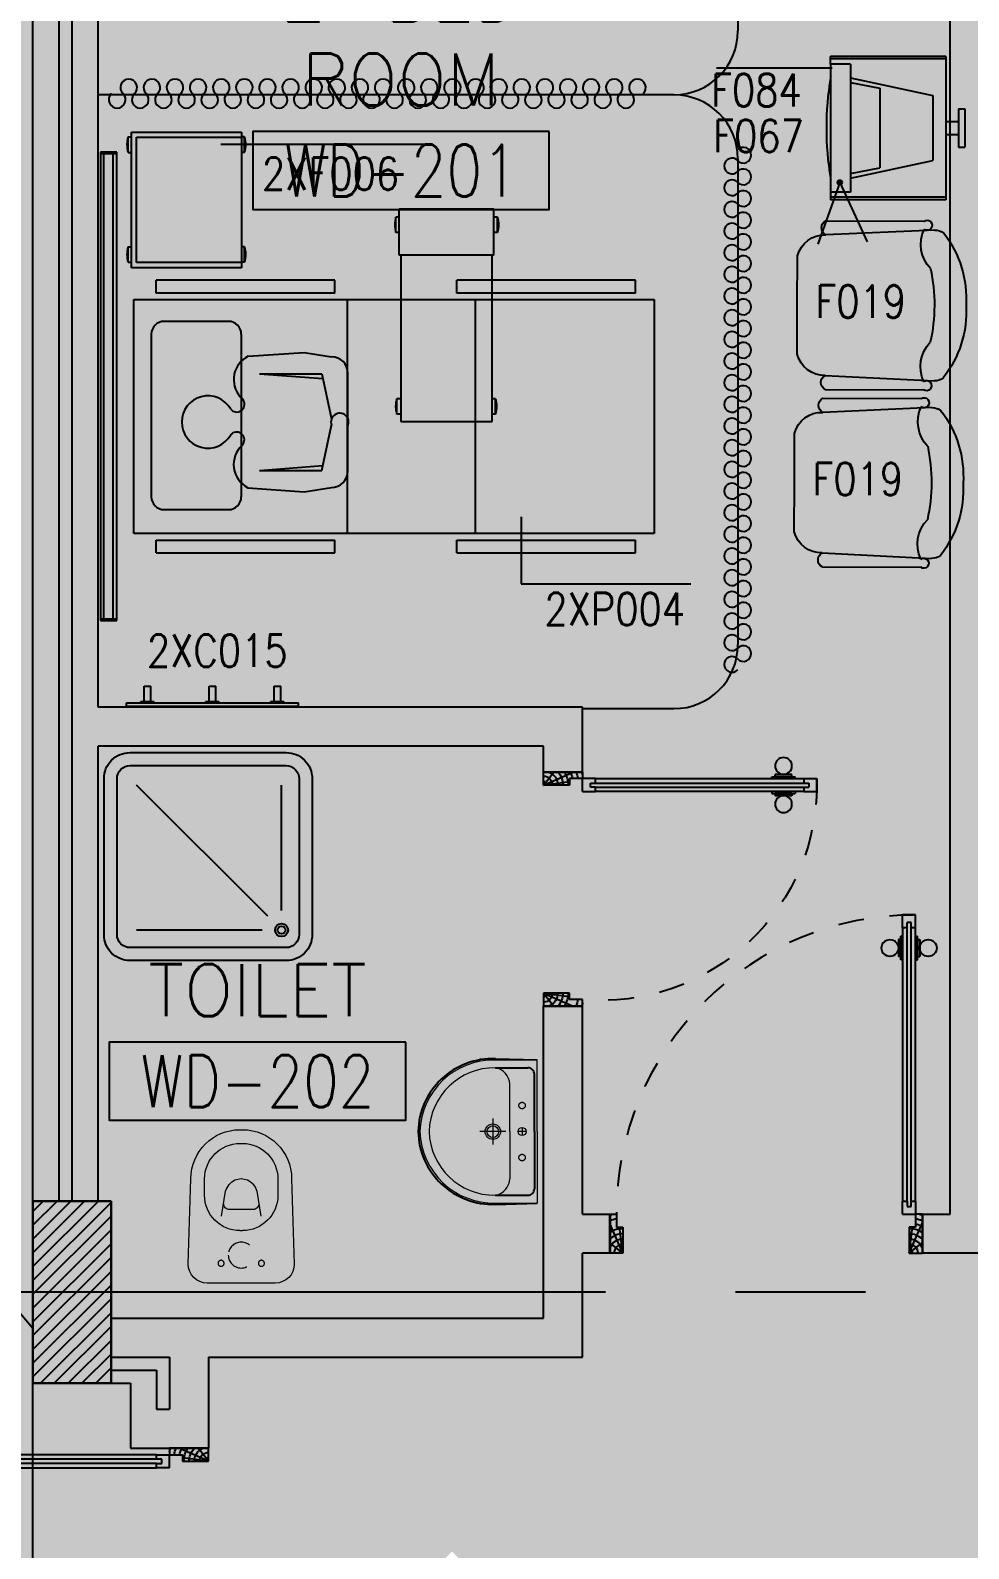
# Model space of a CAD drawing. Extents: x 88852.7 to 88945.7, y 39921.6 to 40001.1.
# Drawn here: x 88902.8 to 88906.41, y 39979.11 to 39984.95 of the extents above; entities that cross this region are included whole.
import ezdxf
from ezdxf.enums import TextEntityAlignment as Align

# ---------------------------------------------------------------- set-up
doc = ezdxf.new("R2010")
doc.units = 0
doc.header["$MEASUREMENT"] = 0
for name, pattern in [('CENTERX2', [4, 2.5, -0.5, 0.5, -0.5]), ('DASHED', [0.75, 0.5, -0.25]), ('HIDDEN', [0.375, 0.25, -0.125]), ('HIDDEN2', [0.1875, 0.125, -0.0625])]:
    doc.linetypes.add(name, pattern=pattern)
for name, color, linetype in [('A-TEXT', 7, 'CONTINUOUS'), ('AXES', 11, 'CENTERX2'), ('COL', 2, 'CONTINUOUS'), ('DOOR', 7, 'CONTINUOUS'), ('FIX', 3, 'CONTINUOUS'), ('HAT', 8, 'CONTINUOUS'), ('HIDDEN', 9, 'HIDDEN2'), ('INSUL', 4, 'CONTINUOUS'), ('MEDICAL', 4, 'CONTINUOUS'), ('NON-MEDICAL', 4, 'CONTINUOUS'), ('RM-BOX', 4, 'CONTINUOUS'), ('RM-NAME', 2, 'CONTINUOUS'), ('RM-NO', 2, 'CONTINUOUS'), ('SHAFT', 4, 'CONTINUOUS'), ('WALL', 4, 'CONTINUOUS')]:
    doc.layers.add(name, color=color, linetype=linetype)
doc.styles.add('ROMANS', font='ROMANS.shx', dxfattribs={"width": 0.6})
doc.dimstyles.new('DIM-OUT', dxfattribs={"dimscale": 0, "dimtxt": 0.24, "dimasz": 0.08, "dimexe": 0.02, "dimexo": 0.02, "dimgap": 0.05, "dimtad": 1, "dimdec": 0, "dimlfac": 1000, "dimzin": 0, "dimdsep": 46, "dimtxsty": 'ROMANS', "dimblk1": 'ARCHTICK', "dimblk2": 'ARCHTICK', "dimsah": 1, "dimcen": 0.01, "dimdle": 0.08, "dimclrd": 4, "dimclre": 4, "dimclrt": 2, "dimadec": 0, "dimazin": 0, "dimtp": 2, "dimtm": 2, "dimtfac": 0.114286, "dimtdec": 0, "dimtix": 1, "dimtmove": 2, "dimatfit": 3, "dimldrblk": 'ARCHTICK', "dimfxl": 0, "dimtolj": 1, "dimtzin": 0, "dimarcsym": 0})

# ---------------------------------------------------------------- blocks, each defined once
blk = doc.blocks.new('LAV1')
at = {"layer": 'FIX', "linetype": 'DASHED', "lineweight": 20, "ltscale": 0.05}
for p, q in [((-0.5, 170), (-0.5, 270)), ((-0.5, 170), (-0.5, 270)), ((49.5, 220), (-50.5, 220))]:
    blk.add_line(p, q, dxfattribs=at)
at = {"layer": 'FIX', "linetype": 'ByBlock', "ltscale": 0.3}
for p, q in [((-280, 210), (-275, 50)), ((-245, 210), (-245, 85)), ((245, 210), (245, 85)), ((280, 210), (275, 50)), ((0, 60), (-220.2, 60)), ((0, 60), (220.2, 60))]:
    blk.add_line(p, q, dxfattribs=at)
at = {"layer": 'FIX', "linetype": 'Continuous', "lineweight": 20}
for p, q in [((-275, 210), (-275, 50)), ((275, 210), (275, 50)), ((0, 155), (-181.4, 155)), ((0, 155), (181.4, 155)), ((0, 50), (-275, 50)), ((0, 50), (-252.5, 50)), ((0, 50), (275, 50)), ((0, 50), (252.5, 50))]:
    blk.add_line(p, q, dxfattribs=at)
at = {"layer": 'FIX', "lineweight": 20}
for p, q in [((0, 92), (0, 123)), ((15.6, 107.5), (-15.5, 107.5))]:
    blk.add_line(p, q, dxfattribs=at)
for centre, radius in [((-0.5, 220), 29.5), ((-0.5, 220), 22.5), ((0, 107.5), 15.5)]:
    blk.add_circle(centre, radius, dxfattribs=at)
at = {"layer": 'FIX', "linetype": 'HIDDEN', "lineweight": 20, "ltscale": 0.05}
for centre in [(-100, 107.5), (100, 107.5)]:
    blk.add_circle(centre, 12.4, dxfattribs=at)
at = {"layer": 'FIX', "linetype": 'ByBlock', "ltscale": 0.3}
for centre, radius, start, end in [((6.9, 220), 287, 91.37765, 182.00641), ((-6.9, 220), 287, 357.99359, 88.62235), ((-220.1, 84.9), 24.9, 179.70214, 269.94861), ((220.1, 84.9), 24.9, 270.05139, 0.29786)]:
    blk.add_arc(centre, radius, start, end, dxfattribs=at)
at = {"layer": 'FIX', "linetype": 'Continuous', "lineweight": 20}
for centre, radius, start, end in [((8.4, 216.7), 283.4, 91.6988, 181.35097), ((-8.4, 216.7), 283.4, 358.64903, 88.3012), ((7.6, 212.5), 252.7, 91.73281, 180.48842), ((-7.6, 212.5), 252.7, 359.51158, 88.26719), ((-179.2, 221.8), 66.9, 190.20056, 268.07863), ((179.2, 221.8), 66.9, 271.92137, 349.79944)]:
    blk.add_arc(centre, radius, start, end, dxfattribs=at)
blk = doc.blocks.new('WC1')
at = {"layer": 'FIX', "lineweight": 20}
for p, q in [((-210, 203.8), (-538, 193.8)), ((-475, 140.8), (-538, 140.8)), ((-137, 0), (-137, 130.8)), ((-394.8, 75.7), (-490.4, 60.1)), ((-727, 4.8), (-727, -4.8)), ((-674, 4.8), (-674, -4.8)), ((-533.7, 24.2), (-539.5, 0)), ((-539.5, 0), (-533.7, -24.2)), ((-339, 4.8), (-339, -4.8)), ((-137, -130.8), (-137, 0)), ((-490.4, -60.1), (-394.8, -75.7)), ((-538, -140.8), (-475, -140.8)), ((-538, -193.8), (-210, -203.8)), ((-213.2, -203.8), (-210, -203.8))]:
    blk.add_line(p, q, dxfattribs=at)
at = {"layer": 'FIX', "linetype": 'Continuous', "lineweight": 20}
blk.add_line((-420.1, -47.3), (-420.4, 44.6), dxfattribs=at)
at = {"layer": 'FIX', "linetype": 'HIDDEN', "lineweight": 20, "ltscale": 0.05}
for centre in [(-213.2, 77.5), (-213.2, -77.5)]:
    blk.add_circle(centre, 11.6, dxfattribs=at)
at = {"layer": 'FIX', "linetype": 'HIDDEN2', "lineweight": 20, "ltscale": 0.3}
blk.add_circle((-245, 0), 49.8, dxfattribs=at)
at = {"layer": 'FIX', "lineweight": 20}
for centre, radius, start, end in [((-538, 4.8), 189, 90, 180), ((-210, 130.8), 73, 360, 90), ((-538, 4.8), 136, 90, 180), ((-475, 4.8), 136, 360, 90), ((-464.4, -17.6), 82, 108.49595, 128.92417), ((-473, -6.9), 68.2, 128.92417, 152.84682), ((-538, -4.8), 189, 180, 270), ((-538, -4.8), 136, 180, 270), ((-473, 6.9), 68.2, 207.15318, 231.07583), ((-464.4, 17.6), 82, 231.07583, 251.50405), ((-475, -4.8), 136, 270, 0), ((-210, -130.8), 73, 270, 0)]:
    blk.add_arc(centre, radius, start, end, dxfattribs=at)
at = {"layer": 'FIX', "linetype": 'Continuous', "lineweight": 20}
for centre, start, end in [((-442.7, 45.5), 357.66621, 91.61215), ((-442.4, -45.6), 268.38785, 2.33379)]:
    blk.add_arc(centre, 22.3, start, end, dxfattribs=at)
blk = doc.blocks.new('SHR1')
at = {"layer": 'FIX'}
for p, q in [((-195.7, 195.7), (-700, 700)), ((-142.7, 217.7), (-142.7, 700)), ((-217.7, 142.7), (-700, 142.7))]:
    blk.add_line(p, q, dxfattribs=at)
for points in [[(-825, 125), (-825, 725, -0.414214), (-725, 825), (-125, 825, -0.414214), (-25, 725), (-25, 125, -0.414214), (-125, 25), (-725, 25, -0.414214)], [(-775, 125), (-775, 725, -0.414214), (-725, 775), (-125, 775, -0.414214), (-75, 725), (-75, 125, -0.414214), (-125, 75), (-725, 75, -0.414214)]]:
    blk.add_lwpolyline(points, format="xyb", close=True, dxfattribs=at)
for radius in [25, 15]:
    blk.add_circle((-142.7, 142.7), radius, dxfattribs=at)
blk = doc.blocks.new('A$C1DFA4FE8')
at = {"layer": 'DOOR', "color": 0, "linetype": 'ByBlock'}
for p, q in [((950.4, 1655.9), (800.4, 1655.9)), ((800.4, 1655.9), (800.4, 1630.9)), ((950.4, 1605.9), (950.4, 1655.9)), ((0.4, 1630.9), (0.4, 1580.9)), ((0.4, 1580.9), (0.4, 1630.9)), ((50.4, 1630.9), (0.4, 1630.9)), ((50.4, 1580.9), (0.4, 1580.9)), ((30.4, 1613.9), (30.4, 1597.9)), ((50.4, 1613.9), (30.4, 1613.9)), ((50.4, 1597.9), (30.4, 1597.9)), ((50.4, 1630.9), (50.4, 1613.9)), ((50.4, 1597.9), (50.4, 1580.9)), ((750.4, 1613.9), (750.4, 1630.9)), ((750.4, 1630.9), (800.4, 1630.9)), ((770.4, 1613.9), (750.4, 1613.9)), ((750.4, 1580.9), (750.4, 1597.9)), ((750.4, 1597.9), (770.4, 1597.9)), ((800.4, 1580.9), (750.4, 1580.9)), ((770.4, 1597.9), (770.4, 1613.9)), ((800.4, 1580.9), (800.4, 1630.9)), ((800.4, 1630.9), (850.4, 1630.9)), ((850.4, 1630.9), (850.4, 1605.9)), ((850.4, 1605.9), (950.4, 1605.9)), ((0.4, 80.9), (0.4, 130.9)), ((0.4, 130.9), (0.4, 80.9)), ((50.4, 130.9), (0.4, 130.9)), ((50.4, 113.9), (50.4, 130.9)), ((82.8, 130.9), (82.8, 138.1)), ((172.8, 138.1), (82.8, 138.1)), ((95.4, 138.1), (95.4, 147.1)), ((95.4, 147.1), (160.2, 147.1)), ((95.4, 138.1), (160.2, 138.1)), ((160.2, 138.1), (160.2, 147.1)), ((172.8, 130.9), (172.8, 138.1)), ((750.4, 130.9), (750.4, 113.9)), ((800.4, 130.9), (750.4, 130.9)), ((800.4, 130.9), (800.4, 80.9)), ((50.4, 80.9), (0.4, 80.9)), ((30.4, 97.9), (30.4, 113.9)), ((50.4, 113.9), (30.4, 113.9)), ((50.4, 97.9), (30.4, 97.9)), ((50.4, 80.9), (50.4, 97.9)), ((82.8, 80.9), (82.8, 73.7)), ((172.8, 73.7), (82.8, 73.7)), ((95.4, 73.7), (95.4, 64.7)), ((95.4, 73.7), (160.2, 73.7)), ((95.4, 64.7), (160.2, 64.7)), ((160.2, 73.7), (160.2, 64.7)), ((172.8, 80.9), (172.8, 73.7)), ((750.4, 113.9), (770.4, 113.9)), ((750.4, 97.9), (750.4, 80.9)), ((770.4, 97.9), (750.4, 97.9)), ((750.4, 80.9), (800.4, 80.9)), ((770.4, 113.9), (770.4, 97.9)), ((800.4, 55.9), (800.4, 80.9)), ((800.4, 80.9), (850.4, 80.9)), ((850.4, 105.9), (950.4, 105.9)), ((850.4, 80.9), (850.4, 105.9)), ((950.4, 105.9), (950.4, 55.9)), ((950.4, 55.9), (800.4, 55.9))]:
    blk.add_line(p, q, dxfattribs=at)
at = {"layer": 'DOOR', "color": 9, "linetype": 'ByBlock'}
for p, q in [((950.4, 1605.9), (836.7, 1655.9)), ((950.4, 1605.9), (910.3, 1655.9)), ((950.4, 1605.9), (850.4, 1619.3)), ((950.4, 105.9), (836.7, 55.9)), ((950.4, 105.9), (850.4, 92.6)), ((950.4, 105.9), (910.3, 55.9))]:
    blk.add_line(p, q, dxfattribs=at)
at = {"layer": 'DOOR', "linetype": 'ByBlock'}
for p, q in [((750.4, 1630.9), (50.4, 1630.9)), ((750.4, 1613.9), (50.4, 1613.9)), ((750.4, 1597.9), (50.4, 1597.9)), ((50.4, 1580.9), (750.4, 1580.9)), ((50.4, 130.9), (750.4, 130.9)), ((750.4, 113.9), (50.4, 113.9)), ((750.4, 97.9), (50.4, 97.9)), ((750.4, 80.9), (50.4, 80.9))]:
    blk.add_line(p, q, dxfattribs=at)
at = {"layer": 'DOOR', "color": 0, "linetype": 'ByBlock'}
for centre in [(127.8, 179.5), (127.8, 32.4)]:
    blk.add_circle(centre, 32.4, dxfattribs=at)
at = {"layer": 'DOOR', "color": 9, "linetype": 'ByBlock'}
for centre, radius, start, end in [((950.4, 1605.9), 154.4, 161.10529, 166.28577), ((950.4, 1605.9), 134.4, 158.15985, 169.28002), ((950.4, 1605.9), 114.4, 154.08384, 167.37743), ((950.4, 1605.9), 94.4, 148.01819, 180), ((950.4, 1605.9), 74.4, 137.77643, 180), ((950.4, 1605.9), 54.4, 113.20738, 180), ((950.4, 1605.9), 34.4, 90, 180), ((950.4, 1605.9), 14.4, 90, 180), ((950.4, 105.9), 154.4, 193.71423, 198.89471), ((950.4, 105.9), 134.4, 190.71998, 201.84015), ((950.4, 105.9), 114.4, 192.62257, 205.91616), ((950.4, 105.9), 94.4, 180, 211.98181), ((950.4, 105.9), 74.4, 180, 222.22357), ((950.4, 105.9), 54.4, 180, 246.79262), ((950.4, 105.9), 34.4, 180, 270), ((950.4, 105.9), 14.4, 180, 270)]:
    blk.add_arc(centre, radius, start, end, dxfattribs=at)
at = {"layer": 'DOOR', "linetype": 'HIDDEN', "ltscale": 0.5}
for centre, start, end in [((751.6, 1605.9), 178.09382, 273.72494), ((751.6, 105.9), 86.27506, 181.90618)]:
    blk.add_arc(centre, 751.6, start, end, dxfattribs=at)
blk = doc.blocks.new('RM1')
at = {"layer": 'RM-BOX'}
blk.add_lwpolyline([(569.9, -200), (-569.9, -200), (-569.9, -500), (569.9, -500)], close=True, dxfattribs=at)
at = {"layer": 'RM-NAME', "style": 'ROMANS'}
for tag, p in [('ROOMNAME1', (0, 323.8)), ('ROOMNAME2', (0, 0))]:
    blk.add_attdef(tag, text='', height=200, dxfattribs=at).set_placement(p, align=Align.MIDDLE)
at = {"layer": 'RM-NO', "style": 'ROMANS', "width": 0.8}
blk.add_attdef('ROOMNO', text='', height=200, dxfattribs=at).set_placement((0, -350), align=Align.MIDDLE)
blk = doc.blocks.new('DOOR100')
at = {"layer": 'DOOR', "color": 0, "linetype": 'ByBlock'}
for p, q in [((-76.1, 1251.1), (-76.1, 1301.1)), ((-76.1, 1301.1), (-26.1, 1301.1)), ((-26.1, 1301.1), (-76.1, 1301.1)), ((-26.1, 1251.1), (-26.1, 1301.1)), ((-59.1, 1251.1), (-76.1, 1251.1)), ((-59.1, 1251.1), (-59.1, 1271.1)), ((-43.1, 1271.1), (-59.1, 1271.1)), ((-43.1, 1251.1), (-43.1, 1271.1)), ((-26.1, 1251.1), (-43.1, 1251.1)), ((-92.3, 1206.1), (-92.3, 1141.3)), ((-83.3, 1206.1), (-92.3, 1206.1)), ((-83.3, 1128.7), (-83.3, 1218.7)), ((-76.1, 1218.7), (-83.3, 1218.7)), ((-83.3, 1206.1), (-83.3, 1141.3)), ((-26.1, 1218.7), (-18.9, 1218.7)), ((-18.9, 1128.7), (-18.9, 1218.7)), ((-18.9, 1206.1), (-18.9, 1141.3)), ((-18.9, 1206.1), (-9.9, 1206.1)), ((-9.9, 1206.1), (-9.9, 1141.3)), ((-83.3, 1141.3), (-92.3, 1141.3)), ((-76.1, 1128.7), (-83.3, 1128.7)), ((-26.1, 1128.7), (-18.9, 1128.7)), ((-18.9, 1141.3), (-9.9, 1141.3)), ((-76.1, 200), (-59.1, 200)), ((-76.1, 150), (-76.1, 200)), ((-59.1, 200), (-59.1, 180)), ((-59.1, 180), (-43.1, 180)), ((-43.1, 200), (-26.1, 200)), ((-43.1, 180), (-43.1, 200)), ((-26.1, 200), (-26.1, 150)), ((-1201.1, 0), (-1201.1, 150)), ((-1201.1, 150), (-1176.1, 150)), ((-1201.1, 150), (-1201.1, 0)), ((-1176.1, 150), (-1176.1, 100)), ((-76.1, 150), (-26.1, 150)), ((-1.1, 150), (-26.1, 150)), ((-26.1, 150), (-26.1, 100)), ((-1.1, 150), (-1.1, 0)), ((-1176.1, 100), (-1151.1, 100)), ((-1151.1, 100), (-1151.1, 0)), ((-51.1, 100), (-51.1, 0)), ((-26.1, 100), (-51.1, 100)), ((-1151.1, 0), (-1201.1, 0)), ((-51.1, 0), (-1.1, 0))]:
    blk.add_line(p, q, dxfattribs=at)
at = {"layer": 'DOOR', "linetype": 'ByBlock'}
for p, q in [((-76.1, 1251.1), (-76.1, 200)), ((-59.1, 200), (-59.1, 1251.1)), ((-43.1, 200), (-43.1, 1251.1)), ((-26.1, 200), (-26.1, 1251.1))]:
    blk.add_line(p, q, dxfattribs=at)
at = {"layer": 'DOOR', "color": 9, "linetype": 'ByBlock'}
for p, q in [((-1151.1, 0), (-1201.1, 113.7)), ((-1151.1, 0), (-1164.4, 100)), ((-51.1, 0), (-1.1, 113.7)), ((-51.1, 0), (-37.7, 100)), ((-1151.1, 0), (-1201.1, 40.1)), ((-51.1, 0), (-1.1, 40.1))]:
    blk.add_line(p, q, dxfattribs=at)
at = {"layer": 'DOOR', "color": 0, "linetype": 'ByBlock'}
for centre in [(-124.6, 1173.7), (22.5, 1173.7)]:
    blk.add_circle(centre, 32.4, dxfattribs=at)
at = {"layer": 'DOOR', "linetype": 'HIDDEN', "ltscale": 0.5}
blk.add_arc((-26.8, 151.9), 1149.2, 89.96096, 180.09315, dxfattribs=at)
at = {"layer": 'DOOR', "color": 9, "linetype": 'ByBlock'}
for centre, radius, start, end in [((-1151.1, 0), 154.4, 103.71423, 108.89471), ((-1151.1, 0), 134.4, 100.71998, 111.84015), ((-51.1, 0), 134.4, 68.15985, 79.28002), ((-51.1, 0), 154.4, 71.10529, 76.28577), ((-1151.1, 0), 94.4, 90, 121.98181), ((-1151.1, 0), 74.4, 90, 132.22357), ((-51.1, 0), 94.4, 58.01819, 90), ((-51.1, 0), 74.4, 47.77643, 90), ((-51.1, 0), 114.4, 64.08384, 77.37743), ((-1151.1, 0), 54.4, 90, 156.79262), ((-1151.1, 0), 34.4, 90, 180), ((-1151.1, 0), 14.4, 90, 180), ((-51.1, 0), 54.4, 23.20738, 90), ((-51.1, 0), 34.4, 0, 90), ((-51.1, 0), 14.4, 0, 90)]:
    blk.add_arc(centre, radius, start, end, dxfattribs=at)
blk = doc.blocks.new('DOOR90')
at = {"layer": 'DOOR', "linetype": 'ByBlock'}
for p, q in [((0, 0), (-150, 0)), ((-200, -25), (-1000, -25)), ((-200, -42), (-1000, -42)), ((-200, -58), (-1000, -58)), ((-1000, -75), (-200, -75))]:
    blk.add_line(p, q, dxfattribs=at)
at = {"layer": 'DOOR', "color": 0, "linetype": 'ByBlock'}
for p, q in [((-150, 0), (-150, -25)), ((-150, 0), (0, 0)), ((0, -50), (0, 0)), ((-1050, -25), (-1050, -75)), ((-1050, -75), (-1050, -25)), ((-1000, -25), (-1050, -25)), ((-1020, -42), (-1020, -58)), ((-1000, -42), (-1020, -42)), ((-1000, -58), (-1020, -58)), ((-1000, -25), (-1000, -42)), ((-1000, -58), (-1000, -75)), ((-967.6, -25), (-967.6, -17.8)), ((-877.6, -17.8), (-967.6, -17.8)), ((-955, -17.8), (-955, -8.8)), ((-955, -8.8), (-890.2, -8.8)), ((-955, -17.8), (-890.2, -17.8)), ((-890.2, -17.8), (-890.2, -8.8)), ((-877.6, -25), (-877.6, -17.8)), ((-200, -42), (-200, -25)), ((-200, -25), (-150, -25)), ((-180, -42), (-200, -42)), ((-200, -75), (-200, -58)), ((-200, -58), (-180, -58)), ((-180, -58), (-180, -42)), ((-150, -75), (-150, -25)), ((-150, -25), (-100, -25)), ((-100, -25), (-100, -50)), ((-100, -50), (0, -50)), ((-1000, -75), (-1050, -75)), ((-967.6, -75), (-967.6, -82.2)), ((-877.6, -82.2), (-967.6, -82.2)), ((-955, -82.2), (-955, -91.2)), ((-955, -82.2), (-890.2, -82.2)), ((-955, -91.2), (-890.2, -91.2)), ((-890.2, -82.2), (-890.2, -91.2)), ((-877.6, -75), (-877.6, -82.2)), ((-150, -75), (-200, -75)), ((-150, -900), (-150, -875)), ((-150, -875), (-100, -875)), ((-100, -850), (0, -850)), ((-100, -875), (-100, -850)), ((0, -850), (0, -900)), ((0, -900), (-150, -900)), ((-150, -900), (0, -900))]:
    blk.add_line(p, q, dxfattribs=at)
at = {"layer": 'DOOR', "color": 9, "linetype": 'ByBlock'}
for p, q in [((0, -50), (-113.7, 0)), ((0, -50), (-40.1, 0)), ((0, -50), (-100, -36.6)), ((0, -850), (-113.7, -900)), ((0, -850), (-100, -863.4)), ((0, -850), (-40.1, -900))]:
    blk.add_line(p, q, dxfattribs=at)
at = {"layer": 'DOOR', "color": 0, "linetype": 'ByBlock'}
for centre in [(-922.6, 23.5), (-922.6, -123.5)]:
    blk.add_circle(centre, 32.4, dxfattribs=at)
at = {"layer": 'DOOR', "color": 9, "linetype": 'ByBlock'}
for centre, radius, start, end in [((0, -50), 74.4, 137.77643, 180), ((0, -50), 54.4, 113.20738, 180), ((0, -50), 154.4, 161.10529, 166.28577), ((0, -50), 134.4, 158.15985, 169.28002), ((0, -50), 114.4, 154.08384, 167.37743), ((0, -50), 94.4, 148.01819, 180), ((0, -50), 34.4, 90, 180), ((0, -50), 14.4, 90, 180), ((0, -850), 134.4, 190.71998, 201.84015), ((0, -850), 94.4, 180, 211.98181), ((0, -850), 74.4, 180, 222.22357), ((0, -850), 54.4, 180, 246.79262), ((0, -850), 34.4, 180, 270), ((0, -850), 14.4, 180, 270), ((0, -850), 154.4, 193.71423, 198.89471)]:
    blk.add_arc(centre, radius, start, end, dxfattribs=at)
at = {"layer": 'DOOR', "linetype": 'HIDDEN', "ltscale": 0.5}
blk.add_arc((-222.2, -50), 828.2, 178.27012, 275.00304, dxfattribs=at)

msp = doc.modelspace()

# ---------------------------------------------------------------- hatches: boundary and pattern name
at = {"layer": 'HAT'}
h = msp.add_hatch(dxfattribs=at)
h.set_pattern_fill('ANSI31', color=256, scale=0.3, style=0)
h.set_pattern_definition([(45, (88654.254076, 39904.688557), (-0.0265165043, 0.0265165043), [])])
h.paths.add_polyline_path([(88903.1103, 39980.4496), (88902.8103, 39980.4496), (88902.8103, 39980.0996), (88903.1103, 39980.0996)])
h.paths.add_polyline_path([(88903.1103, 39980.0996), (88902.8103, 39980.0996), (88902.8103, 39979.7496), (88903.1103, 39979.7496)])

# ---------------------------------------------------------------- linework, layer by layer
at = {"layer": 'AXES'}
for p, q in [((88902.8103, 39921.6153), (88902.8103, 40000.0779)), ((88945.0103, 39980.0996), (88876.9703, 39980.0996))]:
    msp.add_line(p, q, dxfattribs=at)
at = {"layer": 'COL'}
msp.add_lwpolyline([(88903.1103, 39980.4496), (88903.1103, 39979.7496), (88902.8103, 39979.7496), (88902.8103, 39980.4496)], close=True, dxfattribs=at)
at = {"layer": 'HIDDEN'}
msp.add_line((88902.8103, 39977.5996), (88902.8103, 39979.7496), dxfattribs=at)
at = {"layer": 'INSUL'}
for p, q in [((88902.9103, 39980.4496), (88902.9103, 39987.0496)), ((88902.9603, 39980.4496), (88902.9603, 39987.0496)), ((88903.1103, 39979.8496), (88903.3353, 39979.8496)), ((88903.3353, 39979.8496), (88903.3353, 39979.6496)), ((88903.1103, 39979.7996), (88903.2853, 39979.7996)), ((88903.2853, 39979.7996), (88903.2853, 39979.6496)), ((88903.2853, 39979.6496), (88903.3353, 39979.6496))]:
    msp.add_line(p, q, dxfattribs=at)
at = {"layer": 'MEDICAL'}
for p, q in [((88905.52, 39987.0433), (88905.52, 39984.9496)), ((88905.8758, 39984.822), (88905.8758, 39984.8515)), ((88906.3187, 39984.8515), (88905.8758, 39984.8515)), ((88906.3187, 39984.8417), (88905.8758, 39984.8417)), ((88905.9531, 39984.822), (88905.8758, 39984.822)), ((88905.8758, 39984.822), (88905.8758, 39984.3299)), ((88905.9531, 39984.822), (88905.9531, 39984.3299)), ((88906.3187, 39984.8515), (88906.3187, 39984.3003)), ((88905.9531, 39984.7693), (88906.2695, 39984.7007)), ((88905.9531, 39984.7506), (88906.0657, 39984.7286)), ((88905.274, 39984.7036), (88903.0634, 39984.7036)), ((88906.0657, 39984.7286), (88906.0657, 39984.4232)), ((88906.2695, 39984.7007), (88906.2695, 39984.4511)), ((88906.3679, 39984.6497), (88906.3679, 39984.5021)), ((88906.3679, 39984.6497), (88906.3924, 39984.6497)), ((88906.3924, 39984.6497), (88906.3924, 39984.5021)), ((88906.3187, 39984.6005), (88906.3679, 39984.6005)), ((88903.1763, 39984.4824), (88903.1763, 39984.5415)), ((88903.1763, 39984.5415), (88903.1885, 39984.5415)), ((88903.1885, 39984.0387), (88903.1885, 39984.5603)), ((88903.1885, 39984.5603), (88903.6117, 39984.5603)), ((88903.2081, 39984.0583), (88903.2081, 39984.5406)), ((88903.2081, 39984.5406), (88903.6117, 39984.5406)), ((88903.6117, 39984.5603), (88903.6117, 39984.0387)), ((88903.6238, 39984.5415), (88903.6117, 39984.5415)), ((88903.6238, 39984.4824), (88903.6238, 39984.5415)), ((88906.3187, 39984.5513), (88906.3679, 39984.5513)), ((88903.07, 39984.4829), (88903.07, 39982.6825)), ((88903.133, 39984.4829), (88903.07, 39984.4829)), ((88903.133, 39984.4767), (88903.07, 39984.4767)), ((88903.0815, 39984.4767), (88903.0815, 39982.6887)), ((88903.1184, 39982.6887), (88903.1184, 39984.4767)), ((88903.133, 39982.6825), (88903.133, 39984.4829)), ((88903.1763, 39984.4824), (88903.1885, 39984.4824)), ((88903.6238, 39984.4824), (88903.6117, 39984.4824)), ((88905.52, 39984.4575), (88905.52, 39982.5896)), ((88906.3679, 39984.5021), (88906.3924, 39984.5021)), ((88905.9531, 39984.3826), (88906.2695, 39984.4511)), ((88905.9531, 39984.4012), (88906.0657, 39984.4232)), ((88905.912, 39984.3664), (88905.8272, 39984.1296)), ((88905.912, 39984.3664), (88906.0168, 39984.1377)), ((88905.9531, 39984.3299), (88905.8758, 39984.3299)), ((88905.8758, 39984.3299), (88905.8758, 39984.3003)), ((88906.3187, 39984.3102), (88905.8758, 39984.3102)), ((88906.3187, 39984.3003), (88905.8758, 39984.3003)), ((88904.2174, 39984.2333), (88904.2055, 39984.2333)), ((88904.2055, 39984.1743), (88904.2055, 39984.2333)), ((88904.2174, 39984.0872), (88904.2174, 39984.2643)), ((88904.5816, 39984.2643), (88904.2174, 39984.2643)), ((88904.5816, 39984.0872), (88904.5816, 39984.2643)), ((88904.5958, 39984.2333), (88904.5816, 39984.2333)), ((88904.5958, 39984.1743), (88904.5958, 39984.2333)), ((88904.2174, 39984.1743), (88904.2055, 39984.1743)), ((88904.5958, 39984.1743), (88904.5816, 39984.1743)), ((88903.1763, 39984.1188), (88903.1885, 39984.1188)), ((88903.1763, 39984.0597), (88903.1763, 39984.1188)), ((88903.6238, 39984.1188), (88903.6117, 39984.1188)), ((88903.6238, 39984.0597), (88903.6238, 39984.1188)), ((88903.1763, 39984.0597), (88903.1885, 39984.0597)), ((88903.6117, 39984.0583), (88903.2081, 39984.0583)), ((88903.6238, 39984.0597), (88903.6117, 39984.0597)), ((88904.5816, 39984.0872), (88904.2174, 39984.0872)), ((88904.2236, 39984.0872), (88904.2236, 39983.4474)), ((88904.5754, 39983.4474), (88904.5754, 39984.0872)), ((88903.6117, 39984.0387), (88903.1885, 39984.0387)), ((88903.2842, 39983.9415), (88903.2842, 39983.9907)), ((88903.97, 39983.9907), (88903.2842, 39983.9907)), ((88903.97, 39983.9415), (88903.97, 39983.9907)), ((88904.44, 39983.9415), (88904.44, 39983.9907)), ((88905.1258, 39983.9907), (88904.44, 39983.9907)), ((88905.1258, 39983.9415), (88905.1258, 39983.9907)), ((88903.97, 39983.9415), (88903.2842, 39983.9415)), ((88905.1258, 39983.9415), (88904.44, 39983.9415)), ((88903.1983, 39983.0165), (88903.1983, 39983.9165)), ((88903.1983, 39983.9165), (88905.1983, 39983.9165)), ((88904.0187, 39983.0165), (88904.0187, 39983.9165)), ((88904.5108, 39983.0165), (88904.5108, 39983.9165)), ((88905.1983, 39983.9165), (88905.1983, 39983.0165)), ((88903.5618, 39983.8325), (88903.3144, 39983.8325)), ((88903.2652, 39983.7833), (88903.2652, 39983.158)), ((88903.611, 39983.7833), (88903.611, 39983.158)), ((88904.2236, 39983.5353), (88904.2092, 39983.5353)), ((88904.2092, 39983.4762), (88904.2092, 39983.5353)), ((88904.5883, 39983.5353), (88904.5754, 39983.5353)), ((88904.5883, 39983.4762), (88904.5883, 39983.5353)), ((88904.2236, 39983.4762), (88904.2092, 39983.4762)), ((88904.5883, 39983.4762), (88904.5754, 39983.4762)), ((88904.2236, 39983.4474), (88904.5754, 39983.4474)), ((88903.3144, 39983.1088), (88903.5618, 39983.1088)), ((88905.1983, 39983.0165), (88903.1983, 39983.0165)), ((88903.2842, 39982.9915), (88903.97, 39982.9915)), ((88903.2842, 39982.9422), (88903.2842, 39982.9915)), ((88903.2842, 39982.9422), (88903.97, 39982.9422)), ((88903.97, 39982.9422), (88903.97, 39982.9915)), ((88904.44, 39982.9915), (88905.1258, 39982.9915)), ((88904.44, 39982.9422), (88904.44, 39982.9915)), ((88904.44, 39982.9422), (88905.1258, 39982.9422)), ((88905.1258, 39982.9422), (88905.1258, 39982.9915)), ((88903.07, 39982.6887), (88903.133, 39982.6887)), ((88903.07, 39982.6825), (88903.133, 39982.6825)), ((88904.9259, 39982.3436), (88905.274, 39982.3436))]:
    msp.add_line(p, q, dxfattribs=at)
at = {"layer": 'MEDICAL', "const_width": 0.000738}
for points in [[(88905.8272, 39984.1522, 1), (88905.8272, 39984.1514, 1)], [(88906.0168, 39984.1607, 1), (88906.0168, 39984.1599, 1)]]:
    msp.add_lwpolyline(points, format="xyb", close=True, dxfattribs=at)
at = {"layer": 'MEDICAL'}
for radius in [0.00868, 0.00533]:
    msp.add_circle((88905.9116, 39984.3668), radius, dxfattribs=at)
for centre, radius, start, end in [((88905.274, 39984.9496), 0.2461, 270, 0), ((88907.0457, 39984.5759), 1.1858, 170.61528, 189.38472), ((88905.274, 39984.4575), 0.2461, 0, 90), ((88903.2624, 39984.512), 0.091, 161.07536, 198.92464), ((88903.5377, 39984.512), 0.091, 341.07536, 18.92464), ((88904.2916, 39984.2038), 0.091, 161.07536, 198.92464), ((88904.5097, 39984.2038), 0.091, 341.07536, 18.92464), ((88903.2624, 39984.0892), 0.091, 161.07536, 198.92464), ((88903.5377, 39984.0892), 0.091, 341.07536, 18.92464), ((88903.3144, 39983.7833), 0.0492, 90, 180), ((88903.5618, 39983.7833), 0.0492, 0, 90), ((88904.2953, 39983.5058), 0.091, 161.07536, 198.92464), ((88904.5022, 39983.5058), 0.091, 341.07536, 18.92464), ((88903.3144, 39983.158), 0.0492, 180, 270), ((88903.5618, 39983.158), 0.0492, 270, 0), ((88905.274, 39982.5896), 0.2461, 270, 0)]:
    msp.add_arc(centre, radius, start, end, dxfattribs=at)
at = {"layer": 'MEDICAL', "color": 15}
for centre, radius, start, end in [((88903.1784, 39984.7315), 0.0322, 313.56836, 226.43164), ((88903.2673, 39984.7315), 0.0322, 313.56836, 226.43164), ((88903.3561, 39984.7315), 0.0322, 313.56836, 226.43164), ((88903.445, 39984.7315), 0.0322, 313.56836, 226.43164), ((88903.5339, 39984.7315), 0.0322, 313.56836, 226.43164), ((88903.6227, 39984.7315), 0.0322, 313.56836, 226.43164), ((88903.7116, 39984.7315), 0.0322, 313.56836, 226.43164), ((88903.8005, 39984.7315), 0.0322, 313.56836, 226.43164), ((88903.8893, 39984.7315), 0.0322, 313.56836, 226.43164), ((88903.9782, 39984.7315), 0.0322, 313.56836, 226.43164), ((88904.0671, 39984.7315), 0.0322, 313.56836, 226.43164), ((88904.1559, 39984.7315), 0.0322, 313.56836, 226.43164), ((88904.2448, 39984.7315), 0.0322, 313.56836, 226.43164), ((88904.3337, 39984.7315), 0.0322, 313.56836, 226.43164), ((88904.4225, 39984.7315), 0.0322, 313.56836, 226.43164), ((88904.5114, 39984.7315), 0.0322, 313.56836, 226.43164), ((88904.6003, 39984.7315), 0.0322, 313.56836, 226.43164), ((88904.6891, 39984.7315), 0.0322, 313.56836, 226.43164), ((88904.778, 39984.7315), 0.0322, 313.56836, 226.43164), ((88904.8669, 39984.7315), 0.0322, 313.56836, 226.43164), ((88904.9557, 39984.7315), 0.0322, 313.56836, 226.43164), ((88905.0446, 39984.7315), 0.0322, 313.56836, 226.43164), ((88905.1335, 39984.7315), 0.0322, 313.56836, 226.43164), ((88903.1339, 39984.6848), 0.0322, 133.56836, 46.43164), ((88903.2228, 39984.6848), 0.0322, 133.56836, 46.43164), ((88903.3117, 39984.6848), 0.0322, 133.56836, 46.43164), ((88903.4006, 39984.6848), 0.0322, 133.56836, 46.43164), ((88903.4894, 39984.6848), 0.0322, 133.56836, 46.43164), ((88903.5783, 39984.6848), 0.0322, 133.56836, 46.43164), ((88903.6672, 39984.6848), 0.0322, 133.56836, 46.43164), ((88903.756, 39984.6848), 0.0322, 133.56836, 46.43164), ((88903.8449, 39984.6848), 0.0322, 133.56836, 46.43164), ((88903.9338, 39984.6848), 0.0322, 133.56836, 46.43164), ((88904.0226, 39984.6848), 0.0322, 133.56836, 46.43164), ((88904.1115, 39984.6848), 0.0322, 133.56836, 46.43164), ((88904.2004, 39984.6848), 0.0322, 133.56836, 46.43164), ((88904.2892, 39984.6848), 0.0322, 133.56836, 46.43164), ((88904.3781, 39984.6848), 0.0322, 133.56836, 46.43164), ((88904.467, 39984.6848), 0.0322, 133.56836, 46.43164), ((88904.5558, 39984.6848), 0.0322, 133.56836, 46.43164), ((88904.6447, 39984.6848), 0.0322, 133.56836, 46.43164), ((88904.7336, 39984.6848), 0.0322, 133.56836, 46.43164), ((88904.8224, 39984.6848), 0.0322, 133.56836, 46.43164), ((88904.9113, 39984.6848), 0.0322, 133.56836, 46.43164), ((88905.0002, 39984.6848), 0.0322, 133.56836, 46.43164), ((88905.089, 39984.6848), 0.0322, 133.56836, 46.43164), ((88905.4974, 39984.4299), 0.0302, 43.56836, 316.43164), ((88905.5412, 39984.4715), 0.0302, 223.56836, 136.43164), ((88905.5412, 39984.3882), 0.0302, 223.56836, 136.43164), ((88905.4974, 39984.3465), 0.0302, 43.56836, 316.43164), ((88905.4974, 39984.2632), 0.0302, 43.56836, 316.43164), ((88905.5412, 39984.3049), 0.0302, 223.56836, 136.43164), ((88905.5412, 39984.2216), 0.0302, 223.56836, 136.43164), ((88905.4974, 39984.1799), 0.0302, 43.56836, 316.43164), ((88905.5412, 39984.1383), 0.0302, 223.56836, 136.43164), ((88905.4974, 39984.0966), 0.0302, 43.56836, 316.43164), ((88905.5412, 39984.0549), 0.0302, 223.56836, 136.43164), ((88905.4974, 39984.0133), 0.0302, 43.56836, 316.43164), ((88905.5412, 39983.9716), 0.0302, 223.56836, 136.43164), ((88905.4974, 39983.93), 0.0302, 43.56836, 316.43164), ((88905.4974, 39983.8467), 0.0302, 43.56836, 316.43164), ((88905.5412, 39983.8883), 0.0302, 223.56836, 136.43164), ((88905.5412, 39983.805), 0.0302, 223.56836, 136.43164), ((88905.4974, 39983.7633), 0.0302, 43.56836, 316.43164), ((88905.4974, 39983.68), 0.0302, 43.56836, 316.43164), ((88905.5412, 39983.7217), 0.0302, 223.56836, 136.43164), ((88905.5412, 39983.6384), 0.0302, 223.56836, 136.43164), ((88905.4974, 39983.5967), 0.0302, 43.56836, 316.43164), ((88905.5412, 39983.5551), 0.0302, 223.56836, 136.43164), ((88905.4974, 39983.5134), 0.0302, 43.56836, 316.43164), ((88905.5412, 39983.4718), 0.0302, 223.56836, 136.43164), ((88905.4974, 39983.4301), 0.0302, 43.56836, 316.43164), ((88905.5412, 39983.3884), 0.0302, 223.56836, 136.43164), ((88905.4974, 39983.3468), 0.0302, 43.56836, 316.43164), ((88905.4974, 39983.2635), 0.0302, 43.56836, 316.43164), ((88905.5412, 39983.3051), 0.0302, 223.56836, 136.43164), ((88905.5412, 39983.2218), 0.0302, 223.56836, 136.43164), ((88905.4974, 39983.1802), 0.0302, 43.56836, 316.43164), ((88905.4974, 39983.0968), 0.0302, 43.56836, 316.43164), ((88905.5412, 39983.1385), 0.0302, 223.56836, 136.43164), ((88905.5412, 39983.0552), 0.0302, 223.56836, 136.43164), ((88905.4974, 39983.0135), 0.0302, 43.56836, 316.43164), ((88905.5412, 39982.9719), 0.0302, 223.56836, 136.43164), ((88905.4974, 39982.9302), 0.0302, 43.56836, 316.43164), ((88905.5412, 39982.8886), 0.0302, 223.56836, 136.43164), ((88905.4974, 39982.8469), 0.0302, 43.56836, 316.43164), ((88905.5412, 39982.8052), 0.0302, 223.56836, 136.43164), ((88905.4974, 39982.7636), 0.0302, 43.56836, 316.43164), ((88905.4974, 39982.6803), 0.0302, 43.56836, 316.43164), ((88905.5412, 39982.7219), 0.0302, 223.56836, 136.43164), ((88905.5412, 39982.6386), 0.0302, 223.56836, 136.43164), ((88905.4974, 39982.597), 0.0302, 43.56836, 316.43164), ((88905.4974, 39982.5137), 0.0302, 43.56836, 316.43164), ((88905.5412, 39982.5553), 0.0302, 223.56836, 136.43164)]:
    msp.add_arc(centre, radius, start, end, dxfattribs=at)
at = {"layer": 'NON-MEDICAL', "extrusion": (0, 0, -1)}
for p, q in [((88906.2771, 39984.1833), (88905.8573, 39984.1652)), ((88905.8575, 39984.2193), (88906.2358, 39984.218)), ((88905.7483, 39983.8954), (88905.7489, 39984.0845)), ((88905.7476, 39983.7062), (88905.7483, 39983.8954)), ((88905.8554, 39983.6248), (88906.2751, 39983.6038)), ((88905.8463, 39983.5368), (88906.2246, 39983.5355)), ((88905.8552, 39983.5707), (88906.2336, 39983.5694)), ((88906.2659, 39983.5008), (88905.8461, 39983.4827)), ((88905.7371, 39983.2129), (88905.7377, 39983.402)), ((88905.7364, 39983.0237), (88905.7371, 39983.2129)), ((88905.8442, 39982.9423), (88906.2639, 39982.9213)), ((88905.844, 39982.8882), (88906.2224, 39982.8869))]:
    msp.add_line(p, q, dxfattribs=at)
at = {"layer": 'NON-MEDICAL'}
for p, q in [((88903.6373, 39983.6983), (88903.853, 39983.7133)), ((88903.853, 39983.7133), (88903.9577, 39983.6965)), ((88903.6812, 39983.6311), (88903.921, 39983.6308)), ((88903.6812, 39983.6311), (88903.9249, 39983.6124)), ((88903.921, 39983.6308), (88903.9574, 39983.4567)), ((88904.0203, 39983.4601), (88904.0205, 39983.6336)), ((88903.9206, 39983.2594), (88903.9575, 39983.4338)), ((88904.02, 39983.2564), (88904.0202, 39983.4303)), ((88903.6808, 39983.2597), (88903.9245, 39983.2778)), ((88903.6808, 39983.2597), (88903.9206, 39983.2594)), ((88903.6367, 39983.1926), (88903.8523, 39983.1771)), ((88903.8523, 39983.1771), (88903.9571, 39983.1937)), ((88903.2374, 39982.4298), (88903.2628, 39982.4298)), ((88903.2374, 39982.3713), (88903.2374, 39982.4298)), ((88903.2628, 39982.3713), (88903.2628, 39982.4298)), ((88903.4874, 39982.3713), (88903.4874, 39982.4298)), ((88903.4874, 39982.4298), (88903.5128, 39982.4298)), ((88903.5128, 39982.3713), (88903.5128, 39982.4298)), ((88903.7374, 39982.3713), (88903.7374, 39982.4298)), ((88903.7374, 39982.4298), (88903.7628, 39982.4298)), ((88903.7628, 39982.3713), (88903.7628, 39982.4298)), ((88903.1699, 39982.3663), (88903.8303, 39982.3663)), ((88903.1699, 39982.3536), (88903.1699, 39982.3663)), ((88903.1699, 39982.3536), (88903.8303, 39982.3536)), ((88903.2251, 39982.3713), (88903.2751, 39982.3713)), ((88903.2251, 39982.3663), (88903.2251, 39982.3713)), ((88903.2751, 39982.3663), (88903.2751, 39982.3713)), ((88903.4751, 39982.3713), (88903.5251, 39982.3713)), ((88903.4751, 39982.3663), (88903.4751, 39982.3713)), ((88903.5251, 39982.3663), (88903.5251, 39982.3713)), ((88903.7251, 39982.3663), (88903.7251, 39982.3713)), ((88903.7251, 39982.3713), (88903.7751, 39982.3713)), ((88903.7751, 39982.3663), (88903.7751, 39982.3713)), ((88903.8303, 39982.3536), (88903.8303, 39982.3663))]:
    msp.add_line(p, q, dxfattribs=at)
at = {"layer": 'NON-MEDICAL', "extrusion": (0, 0, -1)}
for centre, radius, start, end in [((-88906.247, 39984.202), 0.0195, 55.03992, 305.35171), ((-88905.8534, 39984.0573), 0.108, 14.59564, 92.0562), ((-88905.8714, 39984.1922), 0.0304, 297.61716, 62.77448), ((-88906.3581, 39984.1287), 0.1352, 316.22821, 25.1193), ((-88906.2788, 39984.1324), 0.051, 88.108, 129.7355), ((-88905.9857, 39983.9193), 0.412, 142.24288, 183.63907), ((-88905.5245, 39983.8864), 0.7509, 168.57305, 179.45238), ((-88905.5245, 39983.9059), 0.7509, 180.93926, 191.81859), ((-88905.9855, 39983.8698), 0.412, 176.75257, 218.14876), ((-88905.8523, 39983.7327), 0.108, 268.33544, 345.796), ((-88906.3565, 39983.6579), 0.1352, 335.27234, 44.16343), ((-88905.8694, 39983.5977), 0.0304, 297.61716, 62.77448), ((-88906.2449, 39983.5853), 0.0195, 55.03992, 305.35171), ((-88906.2772, 39983.6547), 0.051, 230.65614, 272.28364), ((-88905.8602, 39983.5097), 0.0304, 297.61716, 62.77448), ((-88906.2358, 39983.5195), 0.0195, 55.03992, 305.35171), ((-88905.8422, 39983.3748), 0.108, 14.59564, 92.0562), ((-88906.3469, 39983.4462), 0.1352, 316.22821, 25.1193), ((-88906.2676, 39983.4499), 0.051, 88.108, 129.7355), ((-88905.9745, 39983.2368), 0.412, 142.24288, 183.63907), ((-88905.5133, 39983.2039), 0.7509, 168.57305, 179.45238), ((-88905.5133, 39983.2234), 0.7509, 180.93926, 191.81859), ((-88905.9743, 39983.1873), 0.412, 176.75257, 218.14876), ((-88906.3453, 39982.9754), 0.1352, 335.27234, 44.16343), ((-88905.8411, 39983.0502), 0.108, 268.33544, 345.796), ((-88905.8582, 39982.9152), 0.0304, 297.61716, 62.77448), ((-88906.2337, 39982.9028), 0.0195, 55.03992, 305.35171), ((-88906.266, 39982.9722), 0.051, 230.65614, 272.28364)]:
    msp.add_arc(centre, radius, start, end, dxfattribs=at)
at = {"layer": 'NON-MEDICAL'}
for centre, radius, start, end in [((88903.6817, 39983.6089), 0.0998, 116.44314, 221.42073), ((88903.9576, 39983.6336), 0.0629, 359.9323, 89.9323), ((88903.4825, 39983.4456), 0.1006, 29.23603, 330.62856), ((88903.5931, 39983.5139), 0.0299, 219.97601, 29.03262), ((88903.5784, 39983.5059), 0.0466, 28.88281, 52.4069), ((88903.9896, 39983.4453), 0.0341, 334.00702, 199.69484), ((88903.593, 39983.3771), 0.0299, 330.83197, 139.88858), ((88903.6814, 39983.2819), 0.0998, 131.46265, 243.42145), ((88903.5783, 39983.3851), 0.0466, 307.45769, 330.98178), ((88903.9572, 39983.2565), 0.0629, 269.9323, 359.9323)]:
    msp.add_arc(centre, radius, start, end, dxfattribs=at)
at = {"layer": 'SHAFT'}
msp.add_line((88902.8103, 39979.9596), (88896.4153, 39987.5596), dxfattribs=at)
at = {"layer": 'WALL'}
for p, q in [((88902.8103, 39980.4496), (88902.8103, 39987.0496)), ((88903.0603, 39982.3496), (88903.0603, 39987.0496)), ((88906.3353, 39980.3996), (88906.3353, 39987.0496)), ((88904.9228, 39982.3496), (88903.0603, 39982.3496)), ((88904.9228, 39982.0996), (88904.9228, 39982.3496)), ((88903.0603, 39980.4496), (88903.0603, 39982.1996)), ((88904.7728, 39982.1996), (88903.0603, 39982.1996)), ((88904.7728, 39982.0996), (88904.7728, 39982.1996)), ((88904.9228, 39982.0996), (88904.7728, 39982.0996)), ((88902.8103, 39980.4496), (88902.8103, 39981.3208)), ((88904.9228, 39981.1996), (88904.7728, 39981.1996)), ((88904.7728, 39979.9996), (88904.7728, 39981.1996)), ((88904.9228, 39980.3996), (88904.9228, 39981.1996)), ((88905.029, 39980.2496), (88904.9228, 39980.2496)), ((88904.9228, 39979.8496), (88904.9228, 39980.2496)), ((88903.1103, 39979.9996), (88904.7728, 39979.9996)), ((88902.8103, 39979.8496), (88902.8103, 39979.7496)), ((88903.4853, 39979.8496), (88903.4853, 39979.4996)), ((88902.8103, 39979.7496), (88903.1853, 39979.7496)), ((88903.1853, 39979.7496), (88903.1853, 39979.4996)), ((88903.1853, 39979.4996), (88903.4853, 39979.4996))]:
    msp.add_line(p, q, dxfattribs=at)
at = {"layer": 'WALL', "linetype": 'ByBlock'}
for p, q in [((88904.9228, 39980.3996), (88905.029, 39980.3996)), ((88905.029, 39980.3996), (88905.029, 39980.2496)), ((88906.229, 39980.3996), (88906.229, 39980.2496)), ((88906.229, 39980.3996), (88906.3353, 39980.3996)), ((88906.5915, 39980.2496), (88906.229, 39980.2496)), ((88903.4853, 39979.8496), (88904.9228, 39979.8496))]:
    msp.add_line(p, q, dxfattribs=at)
at = {"layer": 'WALL', "linetype": 'ByBlock', "ltscale": 0.3}
msp.add_lwpolyline([(88903.1103, 39980.4496), (88902.8103, 39980.4496), (88902.8103, 39979.7496), (88903.1103, 39979.7496)], close=True, dxfattribs=at)

# ---------------------------------------------------------------- block references
at = {"layer": 'DOOR', "color": 0, "linetype": 'ByBlock', "yscale": 0.000999999996565748, "zscale": 0.001}
for name, p, xscale in [('DOOR90', (88904.7728, 39982.0996), -0.001000000003841706), ('DOOR100', (88906.229, 39980.2496), 0.001000000003841706)]:
    msp.add_blockref(name, p, dxfattribs=dict(at, xscale=xscale))
at = {"layer": 'DOOR', "color": 0, "linetype": 'ByBlock', "xscale": -0.001000000003841706, "yscale": 0.000999999996565748, "zscale": 0.001, "rotation": 180}
msp.add_blockref('A$C1DFA4FE8', (88902.5346, 39979.5555), dxfattribs=at)
at = {"layer": 'FIX', "xscale": 0.001000000003841706, "yscale": 0.000999999996565748, "zscale": 0.001}
msp.add_blockref('SHR1', (88903.9083, 39981.3496), dxfattribs=at)
at = {"layer": 'FIX', "linetype": 'ByBlock', "ltscale": 0.3, "xscale": 0.000999999996565748, "yscale": 0.000999999996565748, "zscale": 0.001, "rotation": 90}
msp.add_blockref('LAV1', (88904.7978, 39980.7176), dxfattribs=at)
at = {"layer": 'FIX', "xscale": -0.000999999996565748, "yscale": 0.000999999996565748, "zscale": 0.001, "rotation": 90}
msp.add_blockref('WC1', (88903.6108, 39979.9976), dxfattribs=at)
at = {"layer": 'RM-NAME', "xscale": 0.001000000003841706, "yscale": 0.000999999996565748, "zscale": 0.001}
for p, values in [((88904.2247, 39984.7621), {'ROOMNO': 'WD-201', 'ROOMNAME2': 'ROOM', 'ROOMNAME1': '2-BED'}), ((88903.6736, 39981.2606), {'ROOMNO': 'WD-202', 'ROOMNAME2': 'TOILET'})]:
    msp.add_blockref('RM1', p, dxfattribs=at).add_auto_attribs(values)

# ---------------------------------------------------------------- texts
at = {"layer": 'A-TEXT', "color": 7, "ltscale": 400, "style": 'ROMANS', "width": 0.833974}
for s, p in [('F084', (88905.4167, 39984.6588)), ('F067', (88905.4248, 39984.4828)), ('2XF006', (88903.6903, 39984.338)), ('F019', (88905.8177, 39983.8462)), ('F019', (88905.8065, 39983.1638)), ('2XP004', (88904.776, 39982.6639)), ('2XC015', (88903.2485, 39982.5037))]:
    msp.add_text(s, height=0.125, dxfattribs=at).set_placement(p)

# ---------------------------------------------------------------- leaders
at = {"layer": 'A-TEXT'}
for points in [[(88905.8821, 39984.8066), (88905.438, 39984.8066)], [(88903.5326, 39984.5135), (88904.3326, 39984.5135)], [(88904.6863, 39983.0806), (88904.6863, 39982.8231), (88905.3394, 39982.8231)]]:
    msp.add_leader(points, dimstyle='DIM-OUT', override={"dimscale": 1, "dimasz": 40}, dxfattribs=at)

doc.saveas('drawing.dxf')
